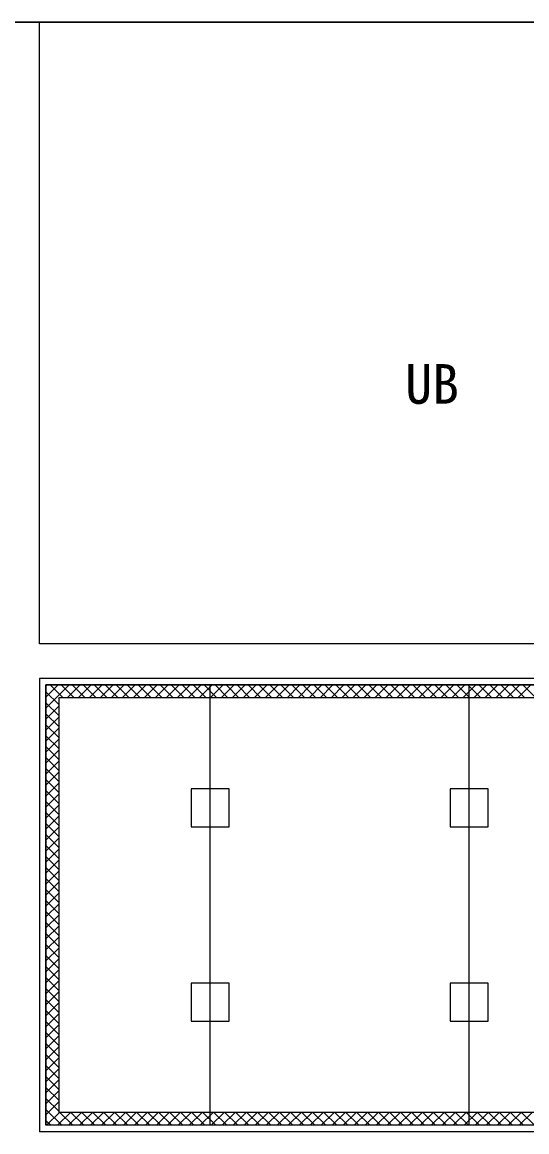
# Model space of a CAD drawing. Units: millimetres, scale not verified. Extents: x -6877 to 6873, y -4866 to 4752.
# Drawn here: x -1013 to 156, y 740 to 3310 of the extents above; entities that cross this region are included whole.
import ezdxf
from ezdxf.enums import TextEntityAlignment as Align

# ---------------------------------------------------------------- set-up
doc = ezdxf.new("R2010")
doc.units = ezdxf.units.MM
doc.header["$LTSCALE"] = 50
for name, color, linetype in [('1-1_中線', 7, 'Continuous'), ('1-2_太線１', 2, 'Continuous'), ('1-3_太線２', 3, 'Continuous'), ('1-4_細線', 4, 'Continuous'), ('1-6_文字', 4, 'Continuous'), ('1-A_中線', 4, 'Continuous'), ('1-B_太線１', 2, 'Continuous')]:
    doc.layers.add(name, color=color, linetype=linetype)
doc.styles.add('ＭＳ ゴシック', font='')
doc.styles.get('ＭＳ ゴシック').set_extended_font_data('MS Gothic')

msp = doc.modelspace()

# ---------------------------------------------------------------- linework, layer by layer
at = {"layer": '1-1_中線'}
for p, q in [((-957.55, 1775.4), (-957.55, 755.4)), ((-577.55, 755.4), (-577.55, 1775.4)), ((22.45, 755.4), (22.45, 1775.4)), ((1572.45, 755.4), (-957.55, 755.4))]:
    msp.add_line(p, q, dxfattribs=at)
msp.add_lwpolyline([(1572.45, 755.4), (1572.45, 1775.4), (-957.55, 1775.4)], dxfattribs=at)
at = {"layer": '1-2_太線１'}
msp.add_line((-972.55, 3310.4), (927.45, 3310.4), dxfattribs=at)
msp.add_lwpolyline([(927.45, 3310.4), (927.45, 1870.4), (-972.55, 1870.4), (-972.55, 3310.4)], dxfattribs=at)
at = {"layer": '1-3_太線２'}
msp.add_line((5167.45, 3310.4), (-5482.55, 3310.4), dxfattribs=at)
at = {"layer": '1-4_細線'}
for p, q in [((-1052.55, 3310.4), (-972.55, 3310.4)), ((-972.55, 1870.4), (-972.55, 3310.4)), ((927.45, 1870.4), (-972.55, 1870.4)), ((1587.45, 1790.4), (-972.55, 1790.4)), ((-972.55, 1790.4), (-972.55, 740.4)), ((1587.45, 740.4), (-972.55, 740.4))]:
    msp.add_line(p, q, dxfattribs=at)
at = {"layer": '1-A_中線'}
for p, q in [((-957.55, 1775.4), (1572.45, 1775.4)), ((-954.65, 1775.4), (-957.55, 1772.5)), ((-929.19, 1775.4), (-957.55, 1747.04)), ((-903.74, 1775.4), (-957.55, 1721.59)), ((-947.78, 1775.4), (-917.78, 1745.4)), ((-922.32, 1775.4), (-892.32, 1745.4)), ((-878.28, 1775.4), (-908.28, 1745.4)), ((-896.87, 1775.4), (-866.87, 1745.4)), ((-852.83, 1775.4), (-882.83, 1745.4)), ((-871.41, 1775.4), (-841.41, 1745.4)), ((-827.37, 1775.4), (-857.37, 1745.4)), ((-845.96, 1775.4), (-815.96, 1745.4)), ((-801.92, 1775.4), (-831.92, 1745.4)), ((-820.5, 1775.4), (-790.5, 1745.4)), ((-776.46, 1775.4), (-806.46, 1745.4)), ((-795.04, 1775.4), (-765.04, 1745.4)), ((-751, 1775.4), (-781, 1745.4)), ((-769.59, 1775.4), (-739.59, 1745.4)), ((-725.55, 1775.4), (-755.55, 1745.4)), ((-744.13, 1775.4), (-714.13, 1745.4)), ((-700.09, 1775.4), (-730.09, 1745.4)), ((-718.68, 1775.4), (-688.68, 1745.4)), ((-674.64, 1775.4), (-704.64, 1745.4)), ((-693.22, 1775.4), (-663.22, 1745.4)), ((-649.18, 1775.4), (-679.18, 1745.4)), ((-667.77, 1775.4), (-637.77, 1745.4)), ((-623.72, 1775.4), (-653.72, 1745.4)), ((-642.31, 1775.4), (-612.31, 1745.4)), ((-598.27, 1775.4), (-628.27, 1745.4)), ((-616.85, 1775.4), (-586.85, 1745.4)), ((-572.81, 1775.4), (-602.81, 1745.4)), ((-591.4, 1775.4), (-561.4, 1745.4)), ((-547.36, 1775.4), (-577.36, 1745.4)), ((-565.94, 1775.4), (-535.94, 1745.4)), ((-521.9, 1775.4), (-551.9, 1745.4)), ((-540.49, 1775.4), (-510.49, 1745.4)), ((-496.45, 1775.4), (-526.45, 1745.4)), ((-515.03, 1775.4), (-485.03, 1745.4)), ((-470.99, 1775.4), (-500.99, 1745.4)), ((-489.57, 1775.4), (-459.57, 1745.4)), ((-445.53, 1775.4), (-475.53, 1745.4)), ((-464.12, 1775.4), (-434.12, 1745.4)), ((-420.08, 1775.4), (-450.08, 1745.4)), ((-438.66, 1775.4), (-408.66, 1745.4)), ((-394.62, 1775.4), (-424.62, 1745.4)), ((-413.21, 1775.4), (-383.21, 1745.4)), ((-369.17, 1775.4), (-399.17, 1745.4)), ((-387.75, 1775.4), (-357.75, 1745.4)), ((-343.71, 1775.4), (-373.71, 1745.4)), ((-362.3, 1775.4), (-332.3, 1745.4)), ((-318.25, 1775.4), (-348.25, 1745.4)), ((-336.84, 1775.4), (-306.84, 1745.4)), ((-292.8, 1775.4), (-322.8, 1745.4)), ((-311.38, 1775.4), (-281.38, 1745.4)), ((-267.34, 1775.4), (-297.34, 1745.4)), ((-285.93, 1775.4), (-255.93, 1745.4)), ((-241.89, 1775.4), (-271.89, 1745.4)), ((-260.47, 1775.4), (-230.47, 1745.4)), ((-216.43, 1775.4), (-246.43, 1745.4)), ((-235.02, 1775.4), (-205.02, 1745.4)), ((-190.98, 1775.4), (-220.98, 1745.4)), ((-209.56, 1775.4), (-179.56, 1745.4)), ((-165.52, 1775.4), (-195.52, 1745.4)), ((-184.1, 1775.4), (-154.1, 1745.4)), ((-140.06, 1775.4), (-170.06, 1745.4)), ((-158.65, 1775.4), (-128.65, 1745.4)), ((-114.61, 1775.4), (-144.61, 1745.4)), ((-133.19, 1775.4), (-103.19, 1745.4)), ((-89.15, 1775.4), (-119.15, 1745.4)), ((-107.74, 1775.4), (-77.74, 1745.4)), ((-63.7, 1775.4), (-93.7, 1745.4)), ((-82.28, 1775.4), (-52.28, 1745.4)), ((-38.24, 1775.4), (-68.24, 1745.4)), ((-56.83, 1775.4), (-26.83, 1745.4)), ((-12.78, 1775.4), (-42.78, 1745.4)), ((-31.37, 1775.4), (-1.37, 1745.4)), ((12.67, 1775.4), (-17.33, 1745.4)), ((-5.91, 1775.4), (24.09, 1745.4)), ((38.13, 1775.4), (8.13, 1745.4)), ((19.54, 1775.4), (49.54, 1745.4)), ((63.58, 1775.4), (33.58, 1745.4)), ((45, 1775.4), (75, 1745.4)), ((89.04, 1775.4), (59.04, 1745.4)), ((70.45, 1775.4), (100.45, 1745.4)), ((114.5, 1775.4), (84.5, 1745.4)), ((95.91, 1775.4), (125.91, 1745.4)), ((139.95, 1775.4), (109.95, 1745.4)), ((121.37, 1775.4), (151.37, 1745.4)), ((165.41, 1775.4), (135.41, 1745.4)), ((146.82, 1775.4), (176.82, 1745.4)), ((-957.55, 1759.72), (-927.55, 1729.72)), ((-957.55, 1734.27), (-927.55, 1704.27)), ((-927.55, 1726.13), (-957.55, 1696.13)), ((1542.45, 1745.4), (-927.55, 1745.4)), ((-927.55, 1745.4), (-927.55, 785.4)), ((-957.55, 1708.81), (-927.55, 1678.81)), ((-927.55, 1700.68), (-957.55, 1670.68)), ((-957.55, 1683.35), (-927.55, 1653.35)), ((-927.55, 1675.22), (-957.55, 1645.22)), ((-957.55, 1657.9), (-927.55, 1627.9)), ((-927.55, 1649.77), (-957.55, 1619.77)), ((-957.55, 1632.44), (-927.55, 1602.44)), ((-927.55, 1624.31), (-957.55, 1594.31)), ((-957.55, 1606.99), (-927.55, 1576.99)), ((-927.55, 1598.85), (-957.55, 1568.85)), ((-957.55, 1581.53), (-927.55, 1551.53)), ((-927.55, 1573.4), (-957.55, 1543.4)), ((-957.55, 1556.08), (-927.55, 1526.08)), ((-927.55, 1547.94), (-957.55, 1517.94)), ((-957.55, 1530.62), (-927.55, 1500.62)), ((-927.55, 1522.49), (-957.55, 1492.49)), ((-957.55, 1505.16), (-927.55, 1475.16)), ((-927.55, 1497.03), (-957.55, 1467.03)), ((-957.55, 1479.71), (-927.55, 1449.71)), ((-927.55, 1471.57), (-957.55, 1441.57)), ((-957.55, 1454.25), (-927.55, 1424.25)), ((-927.55, 1446.12), (-957.55, 1416.12)), ((-957.55, 1428.8), (-927.55, 1398.8)), ((-927.55, 1420.66), (-957.55, 1390.66)), ((-957.55, 1403.34), (-927.55, 1373.34)), ((-927.55, 1395.21), (-957.55, 1365.21)), ((-957.55, 1377.88), (-927.55, 1347.88)), ((-927.55, 1369.75), (-957.55, 1339.75)), ((-957.55, 1352.43), (-927.55, 1322.43)), ((-927.55, 1344.3), (-957.55, 1314.3)), ((-957.55, 1326.97), (-927.55, 1296.97)), ((-927.55, 1318.84), (-957.55, 1288.84)), ((-957.55, 1301.52), (-927.55, 1271.52)), ((-927.55, 1293.38), (-957.55, 1263.38)), ((-957.55, 1276.06), (-927.55, 1246.06)), ((-927.55, 1267.93), (-957.55, 1237.93)), ((-957.55, 1250.61), (-927.55, 1220.61)), ((-927.55, 1242.47), (-957.55, 1212.47)), ((-957.55, 1225.15), (-927.55, 1195.15)), ((-927.55, 1217.02), (-957.55, 1187.02)), ((-957.55, 1199.69), (-927.55, 1169.69)), ((-927.55, 1191.56), (-957.55, 1161.56)), ((-957.55, 1174.24), (-927.55, 1144.24)), ((-927.55, 1166.1), (-957.55, 1136.1)), ((-957.55, 1148.78), (-927.55, 1118.78)), ((-927.55, 1140.65), (-957.55, 1110.65)), ((-957.55, 1123.33), (-927.55, 1093.33)), ((-927.55, 1115.19), (-957.55, 1085.19)), ((-957.55, 1097.87), (-927.55, 1067.87)), ((-927.55, 1089.74), (-957.55, 1059.74)), ((-957.55, 1072.41), (-927.55, 1042.41)), ((-927.55, 1064.28), (-957.55, 1034.28)), ((-957.55, 1046.96), (-927.55, 1016.96)), ((-927.55, 1038.83), (-957.55, 1008.83)), ((-957.55, 1021.5), (-927.55, 991.5)), ((-927.55, 1013.37), (-957.55, 983.37)), ((-957.55, 996.05), (-927.55, 966.05)), ((-927.55, 987.91), (-957.55, 957.91)), ((-957.55, 970.59), (-927.55, 940.59)), ((-927.55, 962.46), (-957.55, 932.46)), ((-957.55, 945.14), (-927.55, 915.14)), ((-927.55, 937), (-957.55, 907)), ((-957.55, 919.68), (-927.55, 889.68)), ((-927.55, 911.55), (-957.55, 881.55)), ((-957.55, 894.22), (-927.55, 864.22)), ((-927.55, 886.09), (-957.55, 856.09)), ((-957.55, 868.77), (-927.55, 838.77)), ((-927.55, 860.63), (-957.55, 830.63)), ((-957.55, 843.31), (-927.55, 813.31)), ((-927.55, 835.18), (-957.55, 805.18)), ((-957.55, 817.86), (-927.55, 787.86)), ((-927.55, 809.72), (-957.55, 779.72)), ((-957.55, 792.4), (-920.56, 755.4)), ((-926.42, 785.4), (-956.42, 755.4)), ((-900.96, 785.4), (-930.96, 755.4)), ((1542.45, 785.4), (-927.55, 785.4)), ((-925.1, 785.4), (-895.1, 755.4)), ((-875.5, 785.4), (-905.5, 755.4)), ((-899.65, 785.4), (-869.65, 755.4)), ((-850.05, 785.4), (-880.05, 755.4)), ((-874.19, 785.4), (-844.19, 755.4)), ((-824.59, 785.4), (-854.59, 755.4)), ((-848.73, 785.4), (-818.73, 755.4)), ((-799.14, 785.4), (-829.14, 755.4)), ((-823.28, 785.4), (-793.28, 755.4)), ((-773.68, 785.4), (-803.68, 755.4)), ((-797.82, 785.4), (-767.82, 755.4)), ((-748.23, 785.4), (-778.23, 755.4)), ((-772.37, 785.4), (-742.37, 755.4)), ((-722.77, 785.4), (-752.77, 755.4)), ((-746.91, 785.4), (-716.91, 755.4)), ((-697.31, 785.4), (-727.31, 755.4)), ((-721.46, 785.4), (-691.46, 755.4)), ((-671.86, 785.4), (-701.86, 755.4)), ((-696, 785.4), (-666, 755.4)), ((-646.4, 785.4), (-676.4, 755.4)), ((-670.54, 785.4), (-640.54, 755.4)), ((-620.95, 785.4), (-650.95, 755.4)), ((-645.09, 785.4), (-615.09, 755.4)), ((-595.49, 785.4), (-625.49, 755.4)), ((-619.63, 785.4), (-589.63, 755.4)), ((-570.03, 785.4), (-600.03, 755.4)), ((-594.18, 785.4), (-564.18, 755.4)), ((-544.58, 785.4), (-574.58, 755.4)), ((-568.72, 785.4), (-538.72, 755.4)), ((-519.12, 785.4), (-549.12, 755.4)), ((-543.26, 785.4), (-513.26, 755.4)), ((-493.67, 785.4), (-523.67, 755.4)), ((-517.81, 785.4), (-487.81, 755.4)), ((-468.21, 785.4), (-498.21, 755.4)), ((-492.35, 785.4), (-462.35, 755.4)), ((-442.76, 785.4), (-472.76, 755.4)), ((-466.9, 785.4), (-436.9, 755.4)), ((-417.3, 785.4), (-447.3, 755.4)), ((-441.44, 785.4), (-411.44, 755.4)), ((-391.84, 785.4), (-421.84, 755.4)), ((-415.98, 785.4), (-385.98, 755.4)), ((-366.39, 785.4), (-396.39, 755.4)), ((-390.53, 785.4), (-360.53, 755.4)), ((-340.93, 785.4), (-370.93, 755.4)), ((-365.07, 785.4), (-335.07, 755.4)), ((-315.48, 785.4), (-345.48, 755.4)), ((-339.62, 785.4), (-309.62, 755.4)), ((-290.02, 785.4), (-320.02, 755.4)), ((-314.16, 785.4), (-284.16, 755.4)), ((-264.56, 785.4), (-294.56, 755.4)), ((-288.71, 785.4), (-258.71, 755.4)), ((-239.11, 785.4), (-269.11, 755.4)), ((-263.25, 785.4), (-233.25, 755.4)), ((-213.65, 785.4), (-243.65, 755.4)), ((-237.79, 785.4), (-207.79, 755.4)), ((-188.2, 785.4), (-218.2, 755.4)), ((-212.34, 785.4), (-182.34, 755.4)), ((-162.74, 785.4), (-192.74, 755.4)), ((-186.88, 785.4), (-156.88, 755.4)), ((-137.29, 785.4), (-167.29, 755.4)), ((-161.43, 785.4), (-131.43, 755.4)), ((-111.83, 785.4), (-141.83, 755.4)), ((-135.97, 785.4), (-105.97, 755.4)), ((-86.37, 785.4), (-116.37, 755.4)), ((-110.51, 785.4), (-80.51, 755.4)), ((-60.92, 785.4), (-90.92, 755.4)), ((-85.06, 785.4), (-55.06, 755.4)), ((-35.46, 785.4), (-65.46, 755.4)), ((-59.6, 785.4), (-29.6, 755.4)), ((-10.01, 785.4), (-40.01, 755.4)), ((-34.15, 785.4), (-4.15, 755.4)), ((15.45, 785.4), (-14.55, 755.4)), ((-8.69, 785.4), (21.31, 755.4)), ((40.91, 785.4), (10.91, 755.4)), ((16.76, 785.4), (46.76, 755.4)), ((66.36, 785.4), (36.36, 755.4)), ((42.22, 785.4), (72.22, 755.4)), ((91.82, 785.4), (61.82, 755.4)), ((67.68, 785.4), (97.68, 755.4)), ((117.27, 785.4), (87.27, 755.4)), ((93.13, 785.4), (123.13, 755.4)), ((142.73, 785.4), (112.73, 755.4)), ((118.59, 785.4), (148.59, 755.4)), ((168.18, 785.4), (138.18, 755.4)), ((144.04, 785.4), (174.04, 755.4)), ((-957.55, 766.94), (-946.01, 755.4))]:
    msp.add_line(p, q, dxfattribs=at)
msp.add_lwpolyline([(1572.45, 755.4), (-957.55, 755.4), (-957.55, 1775.4)], dxfattribs=at)
at = {"layer": '1-B_太線１'}
for points in [[(-621.55, 1534.4), (-621.55, 1446.4), (-533.55, 1446.4), (-533.55, 1534.4)], [(-21.55, 1534.4), (-21.55, 1446.4), (66.45, 1446.4), (66.45, 1534.4)], [(-621.55, 1084.4), (-621.55, 996.4), (-533.55, 996.4), (-533.55, 1084.4)], [(-21.55, 1084.4), (-21.55, 996.4), (66.45, 996.4), (66.45, 1084.4)]]:
    msp.add_lwpolyline(points, close=True, dxfattribs=at)

# ---------------------------------------------------------------- texts
at = {"layer": '1-6_文字', "style": 'ＭＳ ゴシック'}
msp.add_text('UB', height=91.64, dxfattribs=at).set_placement((-125.62, 2399.32), align=Align.BOTTOM_LEFT)

doc.saveas('drawing.dxf')
